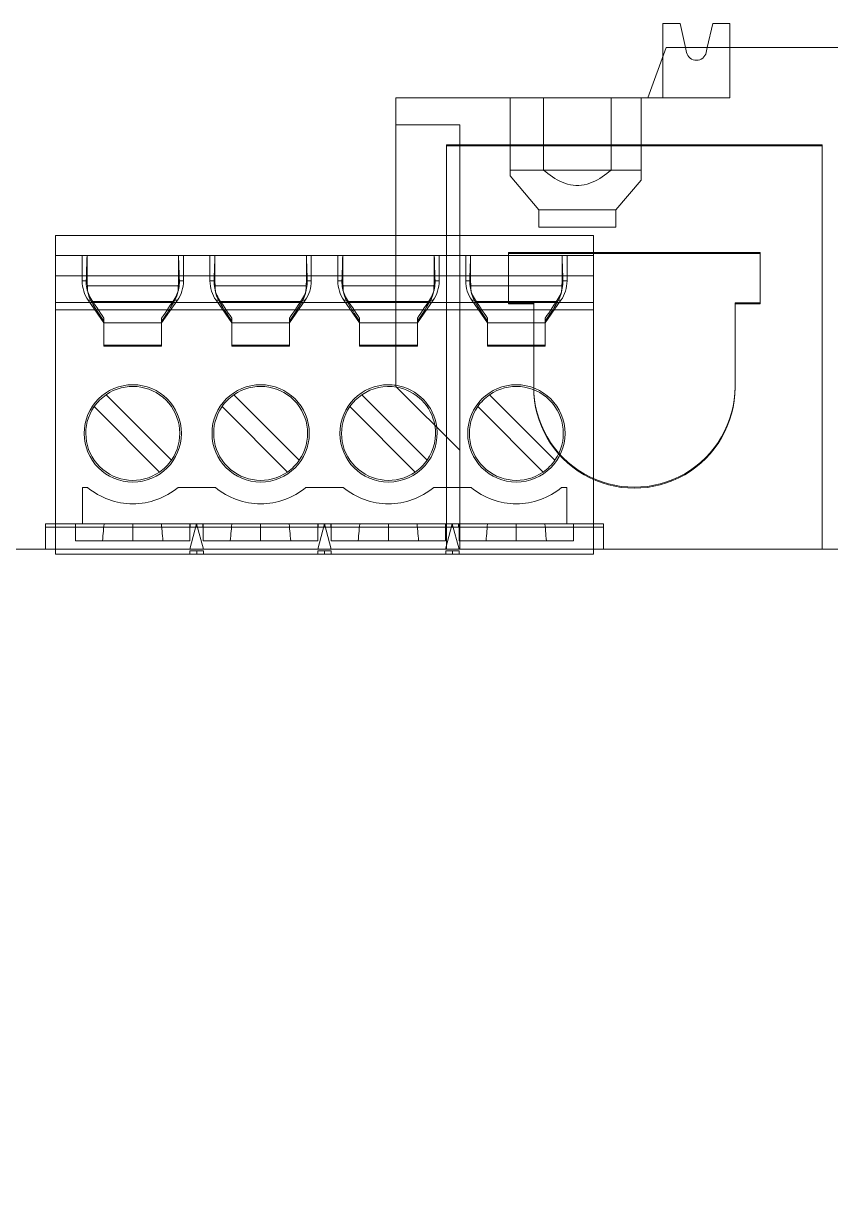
# Model space of a CAD drawing. Header units: millimetres. Extents: x 37984 to 70752, y 14140 to 37584.
# Drawn here: x 39320.56 to 39344.62, y 35735.02 to 35769.87 of the extents above; entities that cross this region are included whole.
import ezdxf

# ---------------------------------------------------------------- set-up
doc = ezdxf.new("R2010")
doc.units = ezdxf.units.MM
doc.set_wipeout_variables(frame=1)
doc.layers.add('000-PI-Oprema', color=30, linetype='Continuous', lineweight=5)

# ---------------------------------------------------------------- blocks, each defined once
blk = doc.blocks.new('P30_provjeriti')
at = {"layer": '000-PI-Oprema'}
for p, q in [((47321.317, 36714.819), (47321.317, 36713.836)), ((47321.317, 36714.819), (47321.833, 36714.819)), ((47321.317, 36714.819), (47321.317, 36714.819)), ((47321.317, 36714.819), (47321.317, 36714.819)), ((47321.833, 36714.819), (47321.992, 36714.099)), ((47321.833, 36714.819), (47321.833, 36714.819)), ((47321.833, 36714.819), (47321.833, 36714.819)), ((47322.642, 36714.099), (47322.802, 36714.819)), ((47322.802, 36714.819), (47322.802, 36714.819)), ((47322.802, 36714.819), (47323.317, 36714.819)), ((47322.802, 36714.819), (47322.802, 36714.819)), ((47323.317, 36714.819), (47323.317, 36714.819)), ((47323.317, 36714.819), (47323.317, 36714.099)), ((47323.317, 36714.819), (47323.317, 36714.819)), ((47321.413, 36714.099), (47320.867, 36712.599)), ((47321.317, 36713.836), (47321.317, 36712.599)), ((47321.413, 36714.099), (47330.071, 36714.099)), ((47321.413, 36714.099), (47321.413, 36714.099)), ((47321.413, 36714.099), (47321.413, 36714.099)), ((47321.413, 36714.099), (47321.413, 36714.099)), ((47321.992, 36714.099), (47322.024, 36713.954)), ((47322.024, 36713.954), (47322.024, 36713.954)), ((47322.024, 36713.954), (47322.024, 36713.954)), ((47322.61, 36713.954), (47322.642, 36714.099)), ((47322.61, 36713.954), (47322.61, 36713.954)), ((47322.61, 36713.954), (47322.61, 36713.954)), ((47323.317, 36714.099), (47323.317, 36714.099)), ((47323.317, 36714.099), (47323.317, 36714.099)), ((47323.317, 36714.099), (47323.317, 36714.099)), ((47323.317, 36714.099), (47323.317, 36714.099)), ((47323.317, 36714.099), (47323.317, 36714.099)), ((47323.317, 36714.099), (47323.317, 36714.099)), ((47323.317, 36712.599), (47323.317, 36714.099)), ((47313.362, 36712.599), (47320.867, 36712.599)), ((47313.362, 36712.599), (47313.362, 36711.799)), ((47313.362, 36712.599), (47313.362, 36712.599)), ((47316.767, 36712.599), (47316.767, 36710.449)), ((47316.767, 36712.599), (47316.767, 36712.599)), ((47316.767, 36712.599), (47316.767, 36712.599)), ((47317.761, 36712.599), (47317.761, 36710.449)), ((47319.774, 36712.599), (47319.774, 36710.449)), ((47320.667, 36712.599), (47320.667, 36710.449)), ((47320.667, 36712.599), (47320.667, 36712.599)), ((47320.667, 36712.599), (47320.667, 36712.599)), ((47320.867, 36712.599), (47320.867, 36712.599)), ((47323.317, 36712.599), (47320.867, 36712.599)), ((47320.867, 36712.599), (47320.867, 36712.599)), ((47320.867, 36712.599), (47320.867, 36712.599)), ((47321.317, 36712.599), (47321.317, 36712.599)), ((47321.317, 36712.599), (47321.317, 36712.599)), ((47323.317, 36712.599), (47323.317, 36712.599)), ((47323.317, 36712.599), (47323.317, 36712.599)), ((47323.317, 36712.599), (47323.317, 36712.599)), ((47323.317, 36712.599), (47323.317, 36712.599)), ((47313.362, 36703.999), (47313.362, 36711.799)), ((47313.362, 36711.799), (47315.262, 36711.799)), ((47315.262, 36711.799), (47313.362, 36711.799)), ((47313.362, 36711.799), (47313.362, 36711.799)), ((47313.362, 36711.799), (47313.362, 36711.799)), ((47313.362, 36711.799), (47313.362, 36711.799)), ((47315.262, 36711.799), (47315.262, 36711.799)), ((47315.262, 36711.799), (47315.262, 36711.799)), ((47315.262, 36711.799), (47315.262, 36711.799)), ((47314.867, 36711.195), (47314.867, 36711.165)), ((47326.067, 36711.195), (47314.867, 36711.195)), ((47326.067, 36711.165), (47314.867, 36711.165)), ((47326.067, 36711.195), (47326.067, 36711.165)), ((47316.767, 36710.449), (47317.761, 36710.449)), ((47316.767, 36710.42), (47316.767, 36710.449)), ((47320.667, 36710.449), (47316.767, 36710.449)), ((47320.667, 36710.449), (47316.767, 36710.449)), ((47320.667, 36710.449), (47316.767, 36710.449)), ((47316.767, 36710.392), (47316.767, 36710.42)), ((47316.767, 36710.365), (47316.767, 36710.392)), ((47316.767, 36710.339), (47316.767, 36710.365)), ((47316.767, 36710.315), (47316.767, 36710.339)), ((47317.761, 36710.449), (47317.825, 36710.396)), ((47317.825, 36710.396), (47317.891, 36710.344)), ((47317.891, 36710.344), (47317.958, 36710.294)), ((47319.577, 36710.294), (47319.644, 36710.344)), ((47319.644, 36710.344), (47319.709, 36710.396)), ((47319.709, 36710.396), (47319.774, 36710.449)), ((47319.774, 36710.449), (47320.667, 36710.449)), ((47320.667, 36710.402), (47320.667, 36710.449)), ((47320.667, 36710.355), (47320.667, 36710.402)), ((47320.667, 36710.311), (47320.667, 36710.355)), ((47316.767, 36710.292), (47316.767, 36710.315)), ((47316.767, 36710.271), (47316.767, 36710.292)), ((47317.617, 36709.258), (47316.767, 36710.271)), ((47316.767, 36710.271), (47316.767, 36710.271)), ((47316.767, 36710.271), (47316.767, 36710.271)), ((47317.958, 36710.294), (47318.027, 36710.246)), ((47318.027, 36710.246), (47318.097, 36710.201)), ((47318.097, 36710.201), (47318.17, 36710.159)), ((47318.17, 36710.159), (47318.244, 36710.121)), ((47318.244, 36710.121), (47318.32, 36710.086)), ((47318.32, 36710.086), (47318.398, 36710.056)), ((47318.398, 36710.056), (47318.478, 36710.031)), ((47318.478, 36710.031), (47318.56, 36710.012)), ((47318.56, 36710.012), (47318.642, 36709.998)), ((47318.642, 36709.998), (47318.726, 36709.992)), ((47318.726, 36709.992), (47318.809, 36709.992)), ((47318.809, 36709.992), (47318.893, 36709.998)), ((47318.893, 36709.998), (47318.975, 36710.012)), ((47318.975, 36710.012), (47319.057, 36710.031)), ((47319.057, 36710.031), (47319.136, 36710.056)), ((47319.136, 36710.056), (47319.214, 36710.086)), ((47319.214, 36710.086), (47319.291, 36710.121)), ((47319.291, 36710.121), (47319.365, 36710.159)), ((47319.365, 36710.159), (47319.437, 36710.201)), ((47319.437, 36710.201), (47319.508, 36710.246)), ((47319.508, 36710.246), (47319.577, 36710.294)), ((47320.667, 36710.151), (47319.917, 36709.258)), ((47320.667, 36710.268), (47320.667, 36710.311)), ((47320.667, 36710.227), (47320.667, 36710.268)), ((47320.667, 36710.188), (47320.667, 36710.227)), ((47320.667, 36710.151), (47320.667, 36710.188)), ((47320.667, 36710.151), (47320.667, 36710.151)), ((47320.667, 36710.151), (47320.667, 36710.151)), ((47317.617, 36709.258), (47319.917, 36709.258)), ((47317.617, 36709.258), (47317.617, 36708.749)), ((47317.617, 36709.258), (47317.617, 36709.258)), ((47319.917, 36709.258), (47317.617, 36709.258)), ((47317.617, 36709.258), (47319.917, 36709.258)), ((47317.617, 36709.258), (47317.617, 36709.258)), ((47319.917, 36709.258), (47317.617, 36709.258)), ((47319.917, 36709.258), (47319.917, 36708.749)), ((47319.917, 36709.258), (47319.917, 36709.258)), ((47319.917, 36709.258), (47319.917, 36709.258)), ((47317.617, 36708.749), (47319.917, 36708.749)), ((47317.617, 36708.749), (47317.617, 36708.749)), ((47317.617, 36708.749), (47317.617, 36708.749)), ((47319.917, 36708.749), (47319.917, 36708.749)), ((47319.917, 36708.749), (47319.917, 36708.749)), ((47303.221, 36708.499), (47303.221, 36707.299)), ((47303.221, 36708.499), (47303.221, 36708.499)), ((47303.221, 36708.499), (47313.362, 36708.499)), ((47313.362, 36708.499), (47319.251, 36708.499)), ((47319.251, 36708.499), (47319.251, 36708.499)), ((47319.251, 36708.499), (47319.251, 36707.299)), ((47303.221, 36707.899), (47303.221, 36707.899)), ((47304.158, 36707.899), (47303.221, 36707.899)), ((47304.011, 36707.143), (47304.011, 36707.899)), ((47304.157, 36707.899), (47306.884, 36707.899)), ((47304.158, 36707.143), (47304.158, 36707.899)), ((47307.968, 36707.899), (47306.884, 36707.899)), ((47306.884, 36707.143), (47306.884, 36707.899)), ((47307.031, 36707.143), (47307.031, 36707.899)), ((47307.821, 36707.143), (47307.821, 36707.899)), ((47307.967, 36707.899), (47310.694, 36707.899)), ((47307.968, 36707.143), (47307.968, 36707.899)), ((47311.778, 36707.899), (47310.694, 36707.899)), ((47310.694, 36707.143), (47310.694, 36707.899)), ((47310.841, 36707.143), (47310.841, 36707.899)), ((47311.631, 36707.143), (47311.631, 36707.899)), ((47311.777, 36707.899), (47314.504, 36707.899)), ((47311.778, 36707.143), (47311.778, 36707.899)), ((47315.588, 36707.899), (47314.504, 36707.899)), ((47314.504, 36707.143), (47314.504, 36707.899)), ((47314.651, 36707.143), (47314.651, 36707.899)), ((47315.441, 36707.143), (47315.441, 36707.899)), ((47315.587, 36707.899), (47318.314, 36707.899)), ((47315.588, 36707.143), (47315.588, 36707.899)), ((47324.217, 36707.995), (47316.717, 36707.995)), ((47316.717, 36707.965), (47316.717, 36707.995)), ((47324.217, 36707.965), (47316.717, 36707.965)), ((47316.717, 36707.965), (47316.717, 36706.465)), ((47318.314, 36707.899), (47319.251, 36707.899)), ((47318.314, 36707.143), (47318.314, 36707.899)), ((47318.461, 36707.143), (47318.461, 36707.899)), ((47319.251, 36707.899), (47319.251, 36707.899)), ((47324.217, 36707.965), (47324.217, 36707.995)), ((47324.217, 36706.465), (47324.217, 36707.965)), ((47303.221, 36706.499), (47303.221, 36707.299)), ((47303.221, 36707.299), (47313.362, 36707.299)), ((47313.362, 36707.299), (47319.251, 36707.299)), ((47319.251, 36707.299), (47319.251, 36706.499)), ((47304.133, 36707.143), (47304.011, 36707.143)), ((47304.158, 36707.143), (47304.011, 36707.143)), ((47304.133, 36707.143), (47304.133, 36707.088)), ((47304.133, 36707.088), (47304.136, 36707.033)), ((47304.136, 36707.033), (47304.142, 36706.978)), ((47304.142, 36706.978), (47304.151, 36706.924)), ((47304.151, 36706.924), (47304.164, 36706.87)), ((47304.158, 36707.122), (47304.158, 36707.143)), ((47304.158, 36707.1), (47304.158, 36707.122)), ((47304.16, 36707.079), (47304.158, 36707.1)), ((47304.161, 36707.058), (47304.16, 36707.079)), ((47304.163, 36707.036), (47304.161, 36707.058)), ((47304.166, 36707.015), (47304.163, 36707.036)), ((47304.164, 36706.87), (47304.179, 36706.818)), ((47304.169, 36706.994), (47304.166, 36707.015)), ((47304.167, 36706.953), (47304.168, 36706.974)), ((47304.167, 36706.932), (47304.167, 36706.953)), ((47304.168, 36706.912), (47304.167, 36706.932)), ((47304.168, 36706.974), (47304.169, 36706.994)), ((47304.169, 36706.891), (47304.168, 36706.912)), ((47306.872, 36706.994), (47304.169, 36706.994)), ((47304.171, 36706.87), (47304.169, 36706.891)), ((47304.173, 36706.85), (47304.171, 36706.87)), ((47304.179, 36706.809), (47304.173, 36706.85)), ((47306.868, 36706.85), (47306.862, 36706.809)), ((47306.878, 36706.87), (47306.863, 36706.818)), ((47306.871, 36706.87), (47306.868, 36706.85)), ((47306.872, 36706.891), (47306.871, 36706.87)), ((47306.875, 36707.015), (47306.872, 36706.994)), ((47306.872, 36706.994), (47306.873, 36706.974)), ((47306.873, 36706.912), (47306.872, 36706.891)), ((47306.873, 36706.974), (47306.874, 36706.953)), ((47306.874, 36706.932), (47306.873, 36706.912)), ((47306.874, 36706.953), (47306.874, 36706.932)), ((47306.878, 36707.036), (47306.875, 36707.015)), ((47306.88, 36707.058), (47306.878, 36707.036)), ((47306.89, 36706.924), (47306.878, 36706.87)), ((47306.882, 36707.079), (47306.88, 36707.058)), ((47306.883, 36707.1), (47306.882, 36707.079)), ((47306.884, 36707.143), (47306.883, 36707.122)), ((47306.883, 36707.122), (47306.883, 36707.1)), ((47306.884, 36707.143), (47307.031, 36707.143)), ((47306.899, 36706.978), (47306.89, 36706.924)), ((47306.905, 36707.033), (47306.899, 36706.978)), ((47306.908, 36707.088), (47306.905, 36707.033)), ((47307.031, 36707.143), (47306.908, 36707.143)), ((47306.908, 36707.143), (47306.908, 36707.088)), ((47307.943, 36707.143), (47307.821, 36707.143)), ((47307.968, 36707.143), (47307.821, 36707.143)), ((47307.943, 36707.143), (47307.943, 36707.088)), ((47307.943, 36707.088), (47307.946, 36707.033)), ((47307.946, 36707.033), (47307.952, 36706.978)), ((47307.952, 36706.978), (47307.961, 36706.924)), ((47307.961, 36706.924), (47307.974, 36706.87)), ((47307.968, 36707.122), (47307.968, 36707.143)), ((47307.968, 36707.1), (47307.968, 36707.122)), ((47307.97, 36707.079), (47307.968, 36707.1)), ((47307.971, 36707.058), (47307.97, 36707.079)), ((47307.973, 36707.036), (47307.971, 36707.058)), ((47307.976, 36707.015), (47307.973, 36707.036)), ((47307.974, 36706.87), (47307.989, 36706.818)), ((47307.979, 36706.994), (47307.976, 36707.015)), ((47307.977, 36706.953), (47307.978, 36706.974)), ((47307.977, 36706.932), (47307.977, 36706.953)), ((47307.978, 36706.912), (47307.977, 36706.932)), ((47307.978, 36706.974), (47307.979, 36706.994)), ((47307.979, 36706.891), (47307.978, 36706.912)), ((47310.682, 36706.994), (47307.979, 36706.994)), ((47307.981, 36706.87), (47307.979, 36706.891)), ((47307.983, 36706.85), (47307.981, 36706.87)), ((47307.989, 36706.809), (47307.983, 36706.85)), ((47310.678, 36706.85), (47310.672, 36706.809)), ((47310.688, 36706.87), (47310.673, 36706.818)), ((47310.681, 36706.87), (47310.678, 36706.85)), ((47310.682, 36706.891), (47310.681, 36706.87)), ((47310.685, 36707.015), (47310.682, 36706.994)), ((47310.682, 36706.994), (47310.683, 36706.974)), ((47310.683, 36706.912), (47310.682, 36706.891)), ((47310.683, 36706.974), (47310.684, 36706.953)), ((47310.684, 36706.932), (47310.683, 36706.912)), ((47310.684, 36706.953), (47310.684, 36706.932)), ((47310.688, 36707.036), (47310.685, 36707.015)), ((47310.69, 36707.058), (47310.688, 36707.036)), ((47310.7, 36706.924), (47310.688, 36706.87)), ((47310.692, 36707.079), (47310.69, 36707.058)), ((47310.693, 36707.1), (47310.692, 36707.079)), ((47310.694, 36707.143), (47310.693, 36707.122)), ((47310.693, 36707.122), (47310.693, 36707.1)), ((47310.694, 36707.143), (47310.841, 36707.143)), ((47310.709, 36706.978), (47310.7, 36706.924)), ((47310.715, 36707.033), (47310.709, 36706.978)), ((47310.718, 36707.088), (47310.715, 36707.033)), ((47310.841, 36707.143), (47310.718, 36707.143)), ((47310.718, 36707.143), (47310.718, 36707.088)), ((47311.753, 36707.143), (47311.631, 36707.143)), ((47311.778, 36707.143), (47311.631, 36707.143)), ((47311.753, 36707.143), (47311.753, 36707.088)), ((47311.753, 36707.088), (47311.756, 36707.033)), ((47311.756, 36707.033), (47311.762, 36706.978)), ((47311.762, 36706.978), (47311.771, 36706.924)), ((47311.771, 36706.924), (47311.784, 36706.87)), ((47311.778, 36707.122), (47311.778, 36707.143)), ((47311.778, 36707.1), (47311.778, 36707.122)), ((47311.78, 36707.079), (47311.778, 36707.1)), ((47311.781, 36707.058), (47311.78, 36707.079)), ((47311.783, 36707.036), (47311.781, 36707.058)), ((47311.786, 36707.015), (47311.783, 36707.036)), ((47311.784, 36706.87), (47311.799, 36706.818)), ((47311.789, 36706.994), (47311.786, 36707.015)), ((47311.787, 36706.953), (47311.788, 36706.974)), ((47311.787, 36706.932), (47311.787, 36706.953)), ((47311.788, 36706.912), (47311.787, 36706.932)), ((47311.788, 36706.974), (47311.789, 36706.994)), ((47311.789, 36706.891), (47311.788, 36706.912)), ((47314.492, 36706.994), (47311.789, 36706.994)), ((47311.791, 36706.87), (47311.789, 36706.891)), ((47311.793, 36706.85), (47311.791, 36706.87)), ((47311.799, 36706.809), (47311.793, 36706.85)), ((47314.488, 36706.85), (47314.482, 36706.809)), ((47314.498, 36706.87), (47314.483, 36706.818)), ((47314.491, 36706.87), (47314.488, 36706.85)), ((47314.492, 36706.891), (47314.491, 36706.87)), ((47314.495, 36707.015), (47314.492, 36706.994)), ((47314.492, 36706.994), (47314.493, 36706.974)), ((47314.493, 36706.912), (47314.492, 36706.891)), ((47314.493, 36706.974), (47314.494, 36706.953)), ((47314.494, 36706.932), (47314.493, 36706.912)), ((47314.494, 36706.953), (47314.494, 36706.932)), ((47314.498, 36707.036), (47314.495, 36707.015)), ((47314.5, 36707.058), (47314.498, 36707.036)), ((47314.51, 36706.924), (47314.498, 36706.87)), ((47314.502, 36707.079), (47314.5, 36707.058)), ((47314.503, 36707.1), (47314.502, 36707.079)), ((47314.504, 36707.143), (47314.503, 36707.122)), ((47314.503, 36707.122), (47314.503, 36707.1)), ((47314.504, 36707.143), (47314.651, 36707.143)), ((47314.519, 36706.978), (47314.51, 36706.924)), ((47314.525, 36707.033), (47314.519, 36706.978)), ((47314.528, 36707.088), (47314.525, 36707.033)), ((47314.651, 36707.143), (47314.528, 36707.143)), ((47314.528, 36707.143), (47314.528, 36707.088)), ((47315.563, 36707.143), (47315.441, 36707.143)), ((47315.588, 36707.143), (47315.441, 36707.143)), ((47315.563, 36707.143), (47315.563, 36707.088)), ((47315.563, 36707.088), (47315.566, 36707.033)), ((47315.566, 36707.033), (47315.572, 36706.978)), ((47315.572, 36706.978), (47315.581, 36706.924)), ((47315.581, 36706.924), (47315.594, 36706.87)), ((47315.588, 36707.122), (47315.588, 36707.143)), ((47315.588, 36707.1), (47315.588, 36707.122)), ((47315.59, 36707.079), (47315.588, 36707.1)), ((47315.591, 36707.058), (47315.59, 36707.079)), ((47315.593, 36707.036), (47315.591, 36707.058)), ((47315.596, 36707.015), (47315.593, 36707.036)), ((47315.594, 36706.87), (47315.609, 36706.818)), ((47315.599, 36706.994), (47315.596, 36707.015)), ((47315.597, 36706.953), (47315.598, 36706.974)), ((47315.597, 36706.932), (47315.597, 36706.953)), ((47315.598, 36706.912), (47315.597, 36706.932)), ((47315.598, 36706.974), (47315.599, 36706.994)), ((47315.599, 36706.891), (47315.598, 36706.912)), ((47318.302, 36706.994), (47315.599, 36706.994)), ((47315.601, 36706.87), (47315.599, 36706.891)), ((47315.603, 36706.85), (47315.601, 36706.87)), ((47315.609, 36706.809), (47315.603, 36706.85)), ((47318.298, 36706.85), (47318.292, 36706.809)), ((47318.308, 36706.87), (47318.293, 36706.818)), ((47318.301, 36706.87), (47318.298, 36706.85)), ((47318.302, 36706.891), (47318.301, 36706.87)), ((47318.305, 36707.015), (47318.302, 36706.994)), ((47318.302, 36706.994), (47318.303, 36706.974)), ((47318.303, 36706.912), (47318.302, 36706.891)), ((47318.303, 36706.974), (47318.304, 36706.953)), ((47318.304, 36706.932), (47318.303, 36706.912)), ((47318.304, 36706.953), (47318.304, 36706.932)), ((47318.308, 36707.036), (47318.305, 36707.015)), ((47318.31, 36707.058), (47318.308, 36707.036)), ((47318.32, 36706.924), (47318.308, 36706.87)), ((47318.312, 36707.079), (47318.31, 36707.058)), ((47318.313, 36707.1), (47318.312, 36707.079)), ((47318.314, 36707.143), (47318.313, 36707.122)), ((47318.313, 36707.122), (47318.313, 36707.1)), ((47318.314, 36707.143), (47318.461, 36707.143)), ((47318.329, 36706.978), (47318.32, 36706.924)), ((47318.335, 36707.033), (47318.329, 36706.978)), ((47318.338, 36707.088), (47318.335, 36707.033)), ((47318.461, 36707.143), (47318.338, 36707.143)), ((47318.338, 36707.143), (47318.338, 36707.088)), ((47303.221, 36706.499), (47303.221, 36706.499)), ((47313.362, 36706.499), (47303.221, 36706.499)), ((47303.221, 36706.499), (47303.221, 36699.899)), ((47304.179, 36706.818), (47304.197, 36706.765)), ((47304.187, 36706.769), (47304.179, 36706.809)), ((47304.197, 36706.728), (47304.187, 36706.769)), ((47304.299, 36706.569), (47304.191, 36706.569)), ((47304.263, 36706.569), (47304.191, 36706.569)), ((47304.191, 36706.569), (47304.661, 36705.899)), ((47304.197, 36706.765), (47304.218, 36706.714)), ((47304.21, 36706.688), (47304.197, 36706.728)), ((47304.225, 36706.648), (47304.21, 36706.688)), ((47304.218, 36706.714), (47304.242, 36706.665)), ((47304.243, 36706.609), (47304.225, 36706.648)), ((47304.242, 36706.665), (47304.269, 36706.616)), ((47304.263, 36706.569), (47304.243, 36706.609)), ((47304.269, 36706.616), (47304.299, 36706.569)), ((47306.757, 36706.532), (47304.284, 36706.532)), ((47304.284, 36706.532), (47304.308, 36706.49)), ((47304.299, 36706.569), (47304.35, 36706.493)), ((47304.308, 36706.49), (47304.334, 36706.446)), ((47304.35, 36706.493), (47304.402, 36706.416)), ((47306.85, 36706.569), (47306.381, 36705.899)), ((47306.639, 36706.416), (47306.691, 36706.493)), ((47306.691, 36706.493), (47306.742, 36706.569)), ((47306.707, 36706.446), (47306.734, 36706.49)), ((47306.734, 36706.49), (47306.757, 36706.532)), ((47306.772, 36706.616), (47306.742, 36706.569)), ((47306.85, 36706.569), (47306.742, 36706.569)), ((47306.799, 36706.665), (47306.772, 36706.616)), ((47306.798, 36706.609), (47306.778, 36706.569)), ((47306.85, 36706.569), (47306.778, 36706.569)), ((47306.816, 36706.648), (47306.798, 36706.609)), ((47306.823, 36706.714), (47306.799, 36706.665)), ((47306.831, 36706.688), (47306.816, 36706.648)), ((47306.844, 36706.765), (47306.823, 36706.714)), ((47306.844, 36706.728), (47306.831, 36706.688)), ((47306.863, 36706.818), (47306.844, 36706.765)), ((47306.854, 36706.769), (47306.844, 36706.728)), ((47306.862, 36706.809), (47306.854, 36706.769)), ((47307.989, 36706.818), (47308.007, 36706.765)), ((47307.997, 36706.769), (47307.989, 36706.809)), ((47308.007, 36706.728), (47307.997, 36706.769)), ((47308.109, 36706.569), (47308.001, 36706.569)), ((47308.073, 36706.569), (47308.001, 36706.569)), ((47308.001, 36706.569), (47308.471, 36705.899)), ((47308.007, 36706.765), (47308.028, 36706.714)), ((47308.02, 36706.688), (47308.007, 36706.728)), ((47308.035, 36706.648), (47308.02, 36706.688)), ((47308.028, 36706.714), (47308.052, 36706.665)), ((47308.053, 36706.609), (47308.035, 36706.648)), ((47308.052, 36706.665), (47308.079, 36706.616)), ((47308.073, 36706.569), (47308.053, 36706.609)), ((47308.079, 36706.616), (47308.109, 36706.569)), ((47310.567, 36706.532), (47308.094, 36706.532)), ((47308.094, 36706.532), (47308.118, 36706.49)), ((47308.109, 36706.569), (47308.16, 36706.493)), ((47308.118, 36706.49), (47308.144, 36706.446)), ((47308.16, 36706.493), (47308.212, 36706.416)), ((47310.66, 36706.569), (47310.191, 36705.899)), ((47310.449, 36706.416), (47310.501, 36706.493)), ((47310.501, 36706.493), (47310.552, 36706.569)), ((47310.517, 36706.446), (47310.544, 36706.49)), ((47310.544, 36706.49), (47310.567, 36706.532)), ((47310.582, 36706.616), (47310.552, 36706.569)), ((47310.66, 36706.569), (47310.552, 36706.569)), ((47310.609, 36706.665), (47310.582, 36706.616)), ((47310.608, 36706.609), (47310.588, 36706.569)), ((47310.66, 36706.569), (47310.588, 36706.569)), ((47310.626, 36706.648), (47310.608, 36706.609)), ((47310.633, 36706.714), (47310.609, 36706.665)), ((47310.641, 36706.688), (47310.626, 36706.648)), ((47310.654, 36706.765), (47310.633, 36706.714)), ((47310.654, 36706.728), (47310.641, 36706.688)), ((47310.673, 36706.818), (47310.654, 36706.765)), ((47310.664, 36706.769), (47310.654, 36706.728)), ((47310.672, 36706.809), (47310.664, 36706.769)), ((47311.799, 36706.818), (47311.817, 36706.765)), ((47311.807, 36706.769), (47311.799, 36706.809)), ((47311.817, 36706.728), (47311.807, 36706.769)), ((47311.919, 36706.569), (47311.811, 36706.569)), ((47311.883, 36706.569), (47311.811, 36706.569)), ((47311.811, 36706.569), (47312.281, 36705.899)), ((47311.817, 36706.765), (47311.838, 36706.714)), ((47311.83, 36706.688), (47311.817, 36706.728)), ((47311.845, 36706.648), (47311.83, 36706.688)), ((47311.838, 36706.714), (47311.862, 36706.665)), ((47311.863, 36706.609), (47311.845, 36706.648)), ((47311.862, 36706.665), (47311.889, 36706.616)), ((47311.883, 36706.569), (47311.863, 36706.609)), ((47311.889, 36706.616), (47311.919, 36706.569)), ((47314.377, 36706.532), (47311.904, 36706.532)), ((47311.904, 36706.532), (47311.928, 36706.49)), ((47311.919, 36706.569), (47311.97, 36706.493)), ((47311.928, 36706.49), (47311.954, 36706.446)), ((47311.97, 36706.493), (47312.022, 36706.416)), ((47319.251, 36706.499), (47313.362, 36706.499)), ((47314.47, 36706.569), (47314.001, 36705.899)), ((47314.259, 36706.416), (47314.311, 36706.493)), ((47314.311, 36706.493), (47314.362, 36706.569)), ((47314.327, 36706.446), (47314.354, 36706.49)), ((47314.354, 36706.49), (47314.377, 36706.532)), ((47314.392, 36706.616), (47314.362, 36706.569)), ((47314.47, 36706.569), (47314.362, 36706.569)), ((47314.419, 36706.665), (47314.392, 36706.616)), ((47314.418, 36706.609), (47314.398, 36706.569)), ((47314.47, 36706.569), (47314.398, 36706.569)), ((47314.436, 36706.648), (47314.418, 36706.609)), ((47314.443, 36706.714), (47314.419, 36706.665)), ((47314.451, 36706.688), (47314.436, 36706.648)), ((47314.464, 36706.765), (47314.443, 36706.714)), ((47314.464, 36706.728), (47314.451, 36706.688)), ((47314.483, 36706.818), (47314.464, 36706.765)), ((47314.474, 36706.769), (47314.464, 36706.728)), ((47314.482, 36706.809), (47314.474, 36706.769)), ((47315.609, 36706.818), (47315.627, 36706.765)), ((47315.617, 36706.769), (47315.609, 36706.809)), ((47315.627, 36706.728), (47315.617, 36706.769)), ((47315.729, 36706.569), (47315.621, 36706.569)), ((47315.693, 36706.569), (47315.621, 36706.569)), ((47315.621, 36706.569), (47316.091, 36705.899)), ((47315.627, 36706.765), (47315.648, 36706.714)), ((47315.64, 36706.688), (47315.627, 36706.728)), ((47315.655, 36706.648), (47315.64, 36706.688)), ((47315.648, 36706.714), (47315.672, 36706.665)), ((47315.673, 36706.609), (47315.655, 36706.648)), ((47315.672, 36706.665), (47315.699, 36706.616)), ((47315.693, 36706.569), (47315.673, 36706.609)), ((47315.699, 36706.616), (47315.729, 36706.569)), ((47318.187, 36706.532), (47315.714, 36706.532)), ((47315.714, 36706.532), (47315.738, 36706.49)), ((47315.729, 36706.569), (47315.78, 36706.493)), ((47315.738, 36706.49), (47315.764, 36706.446)), ((47315.78, 36706.493), (47315.832, 36706.416)), ((47316.717, 36706.495), (47317.467, 36706.495)), ((47317.467, 36706.465), (47317.467, 36706.495)), ((47318.28, 36706.569), (47317.811, 36705.899)), ((47318.069, 36706.416), (47318.121, 36706.493)), ((47318.121, 36706.493), (47318.172, 36706.569)), ((47318.137, 36706.446), (47318.164, 36706.49)), ((47318.164, 36706.49), (47318.187, 36706.532)), ((47318.202, 36706.616), (47318.172, 36706.569)), ((47318.28, 36706.569), (47318.172, 36706.569)), ((47318.229, 36706.665), (47318.202, 36706.616)), ((47318.228, 36706.609), (47318.208, 36706.569)), ((47318.28, 36706.569), (47318.208, 36706.569)), ((47318.246, 36706.648), (47318.228, 36706.609)), ((47318.253, 36706.714), (47318.229, 36706.665)), ((47318.261, 36706.688), (47318.246, 36706.648)), ((47318.274, 36706.765), (47318.253, 36706.714)), ((47318.274, 36706.728), (47318.261, 36706.688)), ((47318.293, 36706.818), (47318.274, 36706.765)), ((47318.284, 36706.769), (47318.274, 36706.728)), ((47318.292, 36706.809), (47318.284, 36706.769)), ((47319.251, 36706.499), (47319.251, 36706.499)), ((47319.251, 36706.499), (47319.251, 36699.899)), ((47323.467, 36706.465), (47323.467, 36706.495)), ((47323.467, 36706.495), (47324.217, 36706.495)), ((47303.221, 36706.281), (47319.251, 36706.281)), ((47304.334, 36706.446), (47304.363, 36706.398)), ((47304.363, 36706.398), (47304.394, 36706.347)), ((47304.394, 36706.347), (47304.428, 36706.295)), ((47304.402, 36706.416), (47304.454, 36706.34)), ((47304.428, 36706.295), (47304.463, 36706.24)), ((47304.454, 36706.34), (47304.505, 36706.264)), ((47304.463, 36706.24), (47304.499, 36706.183)), ((47304.499, 36706.183), (47304.538, 36706.124)), ((47304.505, 36706.264), (47304.557, 36706.187)), ((47304.557, 36706.187), (47304.609, 36706.111)), ((47306.432, 36706.111), (47306.484, 36706.187)), ((47306.484, 36706.187), (47306.536, 36706.264)), ((47306.503, 36706.124), (47306.542, 36706.183)), ((47306.536, 36706.264), (47306.587, 36706.34)), ((47306.542, 36706.183), (47306.579, 36706.24)), ((47306.579, 36706.24), (47306.614, 36706.295)), ((47306.587, 36706.34), (47306.639, 36706.416)), ((47306.614, 36706.295), (47306.647, 36706.347)), ((47306.647, 36706.347), (47306.678, 36706.398)), ((47306.678, 36706.398), (47306.707, 36706.446)), ((47308.144, 36706.446), (47308.173, 36706.398)), ((47308.173, 36706.398), (47308.204, 36706.347)), ((47308.204, 36706.347), (47308.238, 36706.295)), ((47308.212, 36706.416), (47308.264, 36706.34)), ((47308.238, 36706.295), (47308.273, 36706.24)), ((47308.264, 36706.34), (47308.315, 36706.264)), ((47308.273, 36706.24), (47308.309, 36706.183)), ((47308.309, 36706.183), (47308.348, 36706.124)), ((47308.315, 36706.264), (47308.367, 36706.187)), ((47308.367, 36706.187), (47308.419, 36706.111)), ((47310.242, 36706.111), (47310.294, 36706.187)), ((47310.294, 36706.187), (47310.346, 36706.264)), ((47310.313, 36706.124), (47310.352, 36706.183)), ((47310.346, 36706.264), (47310.397, 36706.34)), ((47310.352, 36706.183), (47310.389, 36706.24)), ((47310.389, 36706.24), (47310.424, 36706.295)), ((47310.397, 36706.34), (47310.449, 36706.416)), ((47310.424, 36706.295), (47310.457, 36706.347)), ((47310.457, 36706.347), (47310.488, 36706.398)), ((47310.488, 36706.398), (47310.517, 36706.446)), ((47311.954, 36706.446), (47311.983, 36706.398)), ((47311.983, 36706.398), (47312.014, 36706.347)), ((47312.014, 36706.347), (47312.048, 36706.295)), ((47312.022, 36706.416), (47312.074, 36706.34)), ((47312.048, 36706.295), (47312.083, 36706.24)), ((47312.074, 36706.34), (47312.125, 36706.264)), ((47312.083, 36706.24), (47312.119, 36706.183)), ((47312.119, 36706.183), (47312.158, 36706.124)), ((47312.125, 36706.264), (47312.177, 36706.187)), ((47312.177, 36706.187), (47312.229, 36706.111)), ((47314.052, 36706.111), (47314.104, 36706.187)), ((47314.104, 36706.187), (47314.156, 36706.264)), ((47314.123, 36706.124), (47314.162, 36706.183)), ((47314.156, 36706.264), (47314.207, 36706.34)), ((47314.162, 36706.183), (47314.199, 36706.24)), ((47314.199, 36706.24), (47314.234, 36706.295)), ((47314.207, 36706.34), (47314.259, 36706.416)), ((47314.234, 36706.295), (47314.267, 36706.347)), ((47314.267, 36706.347), (47314.298, 36706.398)), ((47314.298, 36706.398), (47314.327, 36706.446)), ((47315.764, 36706.446), (47315.793, 36706.398)), ((47315.793, 36706.398), (47315.824, 36706.347)), ((47315.824, 36706.347), (47315.858, 36706.295)), ((47315.832, 36706.416), (47315.884, 36706.34)), ((47315.858, 36706.295), (47315.893, 36706.24)), ((47315.884, 36706.34), (47315.935, 36706.264)), ((47315.893, 36706.24), (47315.929, 36706.183)), ((47315.929, 36706.183), (47315.968, 36706.124)), ((47315.935, 36706.264), (47315.987, 36706.187)), ((47315.987, 36706.187), (47316.039, 36706.111)), ((47316.717, 36706.465), (47317.467, 36706.465)), ((47317.467, 36706.465), (47317.467, 36703.965)), ((47317.862, 36706.111), (47317.914, 36706.187)), ((47317.914, 36706.187), (47317.966, 36706.264)), ((47317.933, 36706.124), (47317.972, 36706.183)), ((47317.966, 36706.264), (47318.017, 36706.34)), ((47317.972, 36706.183), (47318.009, 36706.24)), ((47318.009, 36706.24), (47318.044, 36706.295)), ((47318.017, 36706.34), (47318.069, 36706.416)), ((47318.044, 36706.295), (47318.077, 36706.347)), ((47318.077, 36706.347), (47318.108, 36706.398)), ((47318.108, 36706.398), (47318.137, 36706.446)), ((47323.467, 36703.965), (47323.467, 36706.465)), ((47323.467, 36706.465), (47324.217, 36706.465)), ((47304.538, 36706.124), (47304.578, 36706.064)), ((47304.578, 36706.064), (47304.619, 36706.002)), ((47304.609, 36706.111), (47304.661, 36706.034)), ((47304.619, 36706.002), (47304.661, 36705.94)), ((47304.661, 36706.015), (47304.661, 36706.034)), ((47304.661, 36705.997), (47304.661, 36706.015)), ((47304.661, 36705.98), (47304.661, 36705.997)), ((47304.661, 36705.965), (47304.661, 36705.98)), ((47304.661, 36705.952), (47304.661, 36705.965)), ((47304.661, 36705.94), (47304.661, 36705.952)), ((47304.661, 36705.94), (47304.661, 36705.233)), ((47306.381, 36705.899), (47304.661, 36705.899)), ((47306.381, 36706.034), (47306.432, 36706.111)), ((47306.381, 36706.015), (47306.381, 36706.034)), ((47306.381, 36705.997), (47306.381, 36706.015)), ((47306.381, 36705.94), (47306.423, 36706.002)), ((47306.381, 36705.98), (47306.381, 36705.997)), ((47306.381, 36705.965), (47306.381, 36705.98)), ((47306.381, 36705.952), (47306.381, 36705.965)), ((47306.381, 36705.94), (47306.381, 36705.952)), ((47306.381, 36705.94), (47306.381, 36705.233)), ((47306.423, 36706.002), (47306.464, 36706.064)), ((47306.464, 36706.064), (47306.503, 36706.124)), ((47308.348, 36706.124), (47308.388, 36706.064)), ((47308.388, 36706.064), (47308.429, 36706.002)), ((47308.419, 36706.111), (47308.471, 36706.034)), ((47308.429, 36706.002), (47308.471, 36705.94)), ((47308.471, 36706.015), (47308.471, 36706.034)), ((47308.471, 36705.997), (47308.471, 36706.015)), ((47308.471, 36705.98), (47308.471, 36705.997)), ((47308.471, 36705.965), (47308.471, 36705.98)), ((47308.471, 36705.952), (47308.471, 36705.965)), ((47308.471, 36705.94), (47308.471, 36705.952)), ((47308.471, 36705.94), (47308.471, 36705.233)), ((47310.191, 36705.899), (47308.471, 36705.899)), ((47310.191, 36706.034), (47310.242, 36706.111)), ((47310.191, 36706.015), (47310.191, 36706.034)), ((47310.191, 36705.997), (47310.191, 36706.015)), ((47310.191, 36705.94), (47310.233, 36706.002)), ((47310.191, 36705.98), (47310.191, 36705.997)), ((47310.191, 36705.965), (47310.191, 36705.98)), ((47310.191, 36705.952), (47310.191, 36705.965)), ((47310.191, 36705.94), (47310.191, 36705.952)), ((47310.191, 36705.94), (47310.191, 36705.233)), ((47310.233, 36706.002), (47310.274, 36706.064)), ((47310.274, 36706.064), (47310.313, 36706.124)), ((47312.158, 36706.124), (47312.198, 36706.064)), ((47312.198, 36706.064), (47312.239, 36706.002)), ((47312.229, 36706.111), (47312.281, 36706.034)), ((47312.239, 36706.002), (47312.281, 36705.94)), ((47312.281, 36706.015), (47312.281, 36706.034)), ((47312.281, 36705.997), (47312.281, 36706.015)), ((47312.281, 36705.98), (47312.281, 36705.997)), ((47312.281, 36705.965), (47312.281, 36705.98)), ((47312.281, 36705.952), (47312.281, 36705.965)), ((47312.281, 36705.94), (47312.281, 36705.952)), ((47312.281, 36705.94), (47312.281, 36705.233)), ((47314.001, 36705.899), (47312.281, 36705.899)), ((47314.001, 36706.034), (47314.052, 36706.111)), ((47314.001, 36706.015), (47314.001, 36706.034)), ((47314.001, 36705.997), (47314.001, 36706.015)), ((47314.001, 36705.94), (47314.043, 36706.002)), ((47314.001, 36705.98), (47314.001, 36705.997)), ((47314.001, 36705.965), (47314.001, 36705.98)), ((47314.001, 36705.952), (47314.001, 36705.965)), ((47314.001, 36705.94), (47314.001, 36705.952)), ((47314.001, 36705.94), (47314.001, 36705.233)), ((47314.043, 36706.002), (47314.084, 36706.064)), ((47314.084, 36706.064), (47314.123, 36706.124)), ((47315.968, 36706.124), (47316.008, 36706.064)), ((47316.008, 36706.064), (47316.049, 36706.002)), ((47316.039, 36706.111), (47316.091, 36706.034)), ((47316.049, 36706.002), (47316.091, 36705.94)), ((47316.091, 36706.015), (47316.091, 36706.034)), ((47316.091, 36705.997), (47316.091, 36706.015)), ((47316.091, 36705.98), (47316.091, 36705.997)), ((47316.091, 36705.965), (47316.091, 36705.98)), ((47316.091, 36705.952), (47316.091, 36705.965)), ((47316.091, 36705.94), (47316.091, 36705.952)), ((47316.091, 36705.94), (47316.091, 36705.233)), ((47317.811, 36705.899), (47316.091, 36705.899)), ((47317.811, 36706.034), (47317.862, 36706.111)), ((47317.811, 36706.015), (47317.811, 36706.034)), ((47317.811, 36705.997), (47317.811, 36706.015)), ((47317.811, 36705.94), (47317.853, 36706.002)), ((47317.811, 36705.98), (47317.811, 36705.997)), ((47317.811, 36705.965), (47317.811, 36705.98)), ((47317.811, 36705.952), (47317.811, 36705.965)), ((47317.811, 36705.94), (47317.811, 36705.952)), ((47317.811, 36705.94), (47317.811, 36705.233)), ((47317.853, 36706.002), (47317.894, 36706.064)), ((47317.894, 36706.064), (47317.933, 36706.124)), ((47306.381, 36705.233), (47304.661, 36705.233)), ((47304.661, 36705.199), (47304.661, 36705.233)), ((47304.661, 36705.199), (47304.661, 36705.199)), ((47304.661, 36705.199), (47306.381, 36705.199)), ((47306.381, 36705.199), (47306.381, 36705.233)), ((47306.381, 36705.199), (47306.381, 36705.199)), ((47308.471, 36705.199), (47308.471, 36705.233)), ((47310.191, 36705.233), (47308.471, 36705.233)), ((47308.471, 36705.199), (47310.191, 36705.199)), ((47308.471, 36705.199), (47308.471, 36705.199)), ((47310.191, 36705.199), (47310.191, 36705.233)), ((47310.191, 36705.199), (47310.191, 36705.199)), ((47312.281, 36705.199), (47312.281, 36705.233)), ((47314.001, 36705.233), (47312.281, 36705.233)), ((47312.281, 36705.199), (47312.281, 36705.199)), ((47312.281, 36705.199), (47314.001, 36705.199)), ((47314.001, 36705.199), (47314.001, 36705.233)), ((47314.001, 36705.199), (47314.001, 36705.199)), ((47316.091, 36705.199), (47316.091, 36705.233)), ((47317.811, 36705.233), (47316.091, 36705.233)), ((47316.091, 36705.199), (47316.091, 36705.199)), ((47316.091, 36705.199), (47317.811, 36705.199)), ((47317.811, 36705.199), (47317.811, 36705.233)), ((47317.811, 36705.199), (47317.811, 36705.199)), ((47306.671, 36701.802), (47304.723, 36703.75)), ((47304.723, 36703.75), (47304.723, 36703.75)), ((47310.481, 36701.802), (47308.533, 36703.75)), ((47308.533, 36703.75), (47308.533, 36703.75)), ((47314.291, 36701.802), (47312.343, 36703.75)), ((47312.343, 36703.75), (47312.343, 36703.75)), ((47313.362, 36703.999), (47315.262, 36702.099)), ((47318.101, 36701.802), (47316.153, 36703.75)), ((47316.153, 36703.75), (47316.153, 36703.75)), ((47304.37, 36703.397), (47304.37, 36703.397)), ((47304.37, 36703.397), (47306.318, 36701.448)), ((47306.511, 36703.589), (47306.511, 36703.589)), ((47308.18, 36703.397), (47308.18, 36703.397)), ((47308.18, 36703.397), (47310.128, 36701.448)), ((47310.321, 36703.589), (47310.321, 36703.589)), ((47311.99, 36703.397), (47313.938, 36701.448)), ((47311.99, 36703.397), (47311.99, 36703.397)), ((47314.131, 36703.589), (47314.131, 36703.589)), ((47315.8, 36703.397), (47317.748, 36701.448)), ((47315.8, 36703.397), (47315.8, 36703.397)), ((47317.941, 36703.589), (47317.941, 36703.589)), ((47315.262, 36702.099), (47315.262, 36702.099)), ((47315.262, 36702.099), (47315.262, 36702.099)), ((47304.531, 36701.609), (47304.531, 36701.609)), ((47306.671, 36701.802), (47306.671, 36701.802)), ((47308.341, 36701.609), (47308.341, 36701.609)), ((47310.481, 36701.802), (47310.481, 36701.802)), ((47312.151, 36701.609), (47312.151, 36701.609)), ((47314.291, 36701.802), (47314.291, 36701.802)), ((47315.961, 36701.609), (47315.961, 36701.609)), ((47318.101, 36701.802), (47318.101, 36701.802)), ((47306.318, 36701.448), (47306.318, 36701.448)), ((47310.128, 36701.448), (47310.128, 36701.448)), ((47313.938, 36701.448), (47313.938, 36701.448)), ((47317.748, 36701.448), (47317.748, 36701.448)), ((47304.021, 36700.989), (47304.021, 36699.899)), ((47304.172, 36700.989), (47304.021, 36700.989)), ((47304.021, 36700.989), (47304.021, 36700.989)), ((47304.172, 36700.989), (47304.172, 36700.989)), ((47306.869, 36700.989), (47306.869, 36700.989)), ((47307.982, 36700.989), (47306.869, 36700.989)), ((47307.982, 36700.989), (47307.982, 36700.989)), ((47310.679, 36700.989), (47310.679, 36700.989)), ((47311.792, 36700.989), (47310.679, 36700.989)), ((47311.792, 36700.989), (47311.792, 36700.989)), ((47314.489, 36700.989), (47314.489, 36700.989)), ((47315.262, 36700.989), (47314.489, 36700.989)), ((47315.602, 36700.989), (47315.262, 36700.989)), ((47315.602, 36700.989), (47315.602, 36700.989)), ((47318.299, 36700.989), (47318.299, 36700.989)), ((47318.299, 36700.989), (47318.451, 36700.989)), ((47318.451, 36699.899), (47318.451, 36700.989)), ((47318.451, 36700.989), (47318.451, 36700.989)), ((47302.917, 36699.899), (47302.917, 36699.799)), ((47302.917, 36699.899), (47302.917, 36699.899)), ((47302.917, 36699.899), (47303.221, 36699.899)), ((47304.021, 36699.899), (47303.221, 36699.899)), ((47303.221, 36699.899), (47303.221, 36699.899)), ((47303.221, 36699.899), (47303.221, 36699.899)), ((47303.812, 36699.899), (47303.812, 36699.399)), ((47303.812, 36699.899), (47303.812, 36699.899)), ((47304.021, 36699.899), (47304.021, 36699.899)), ((47304.021, 36699.899), (47307.222, 36699.899)), ((47304.656, 36699.828), (47304.663, 36699.899)), ((47305.117, 36699.899), (47305.117, 36699.899)), ((47305.517, 36699.899), (47305.517, 36699.399)), ((47305.917, 36699.899), (47305.917, 36699.899)), ((47306.372, 36699.899), (47306.378, 36699.828)), ((47307.222, 36699.899), (47307.222, 36699.899)), ((47307.222, 36699.799), (47307.222, 36699.899)), ((47307.222, 36699.899), (47307.222, 36699.899)), ((47307.222, 36699.899), (47307.422, 36699.899)), ((47307.235, 36699.899), (47307.235, 36699.799)), ((47307.422, 36699.899), (47307.422, 36699.799)), ((47307.422, 36699.899), (47307.422, 36699.899)), ((47307.422, 36699.899), (47307.622, 36699.899)), ((47307.61, 36699.899), (47307.61, 36699.799)), ((47307.622, 36699.899), (47307.622, 36699.899)), ((47307.622, 36699.899), (47307.622, 36699.799)), ((47307.622, 36699.899), (47307.622, 36699.899)), ((47307.622, 36699.899), (47311.032, 36699.899)), ((47308.466, 36699.828), (47308.473, 36699.899)), ((47308.927, 36699.899), (47308.927, 36699.899)), ((47309.327, 36699.899), (47309.327, 36699.399)), ((47309.727, 36699.899), (47309.727, 36699.899)), ((47310.182, 36699.899), (47310.188, 36699.828)), ((47311.032, 36699.899), (47311.032, 36699.899)), ((47311.032, 36699.899), (47311.032, 36699.899)), ((47311.032, 36699.899), (47311.232, 36699.899)), ((47311.032, 36699.799), (47311.032, 36699.899)), ((47311.045, 36699.899), (47311.045, 36699.799)), ((47311.232, 36699.899), (47311.232, 36699.799)), ((47311.232, 36699.899), (47311.432, 36699.899)), ((47311.232, 36699.899), (47311.232, 36699.899)), ((47311.42, 36699.899), (47311.42, 36699.799)), ((47311.432, 36699.899), (47311.432, 36699.799)), ((47311.432, 36699.899), (47311.432, 36699.899)), ((47311.432, 36699.899), (47311.432, 36699.899)), ((47311.432, 36699.899), (47314.842, 36699.899)), ((47312.276, 36699.828), (47312.283, 36699.899)), ((47312.737, 36699.899), (47312.737, 36699.899)), ((47313.137, 36699.899), (47313.137, 36699.399)), ((47313.537, 36699.899), (47313.537, 36699.899)), ((47313.992, 36699.899), (47313.998, 36699.828)), ((47314.842, 36699.899), (47314.842, 36699.899)), ((47314.842, 36699.899), (47315.042, 36699.899)), ((47314.842, 36699.899), (47314.842, 36699.899)), ((47314.842, 36699.799), (47314.842, 36699.899)), ((47314.855, 36699.899), (47314.855, 36699.799)), ((47315.042, 36699.899), (47315.242, 36699.899)), ((47315.042, 36699.899), (47315.042, 36699.899)), ((47315.042, 36699.899), (47315.042, 36699.799)), ((47315.23, 36699.899), (47315.23, 36699.799)), ((47315.242, 36699.899), (47315.242, 36699.799)), ((47315.242, 36699.899), (47315.242, 36699.899)), ((47315.242, 36699.899), (47315.262, 36699.899)), ((47315.242, 36699.899), (47315.242, 36699.899)), ((47315.262, 36699.899), (47318.451, 36699.899)), ((47316.086, 36699.828), (47316.093, 36699.899)), ((47316.547, 36699.899), (47316.547, 36699.899)), ((47316.947, 36699.899), (47316.947, 36699.399)), ((47317.347, 36699.899), (47317.347, 36699.899)), ((47317.802, 36699.899), (47317.808, 36699.828)), ((47319.251, 36699.899), (47318.451, 36699.899)), ((47318.451, 36699.899), (47318.451, 36699.899)), ((47318.652, 36699.899), (47318.652, 36699.899)), ((47318.652, 36699.899), (47318.652, 36699.399)), ((47319.251, 36699.899), (47319.251, 36699.899)), ((47319.251, 36699.899), (47319.251, 36699.899)), ((47319.251, 36699.899), (47319.547, 36699.899)), ((47319.547, 36699.899), (47319.547, 36699.799)), ((47319.547, 36699.899), (47319.547, 36699.899)), ((47302.917, 36699.799), (47307.222, 36699.799)), ((47304.624, 36699.471), (47304.63, 36699.542)), ((47304.63, 36699.542), (47304.637, 36699.614)), ((47304.637, 36699.614), (47304.643, 36699.685)), ((47304.643, 36699.685), (47304.65, 36699.756)), ((47304.65, 36699.756), (47304.656, 36699.828)), ((47306.378, 36699.828), (47306.385, 36699.756)), ((47306.385, 36699.756), (47306.391, 36699.685)), ((47306.391, 36699.685), (47306.398, 36699.614)), ((47306.398, 36699.614), (47306.404, 36699.542)), ((47306.404, 36699.542), (47306.411, 36699.471)), ((47307.222, 36699.799), (47307.222, 36699.399)), ((47307.422, 36699.799), (47307.235, 36699.799)), ((47307.61, 36699.799), (47307.422, 36699.799)), ((47307.622, 36699.799), (47307.622, 36699.399)), ((47307.622, 36699.799), (47311.032, 36699.799)), ((47308.434, 36699.471), (47308.44, 36699.542)), ((47308.44, 36699.542), (47308.447, 36699.614)), ((47308.447, 36699.614), (47308.453, 36699.685)), ((47308.453, 36699.685), (47308.46, 36699.756)), ((47308.46, 36699.756), (47308.466, 36699.828)), ((47310.188, 36699.828), (47310.195, 36699.756)), ((47310.195, 36699.756), (47310.201, 36699.685)), ((47310.201, 36699.685), (47310.208, 36699.614)), ((47310.208, 36699.614), (47310.214, 36699.542)), ((47310.214, 36699.542), (47310.221, 36699.471)), ((47311.032, 36699.799), (47311.032, 36699.399)), ((47311.232, 36699.799), (47311.045, 36699.799)), ((47311.42, 36699.799), (47311.232, 36699.799)), ((47311.432, 36699.799), (47311.432, 36699.399)), ((47311.432, 36699.799), (47314.842, 36699.799)), ((47312.244, 36699.471), (47312.25, 36699.542)), ((47312.25, 36699.542), (47312.257, 36699.614)), ((47312.257, 36699.614), (47312.263, 36699.685)), ((47312.263, 36699.685), (47312.27, 36699.756)), ((47312.27, 36699.756), (47312.276, 36699.828)), ((47313.998, 36699.828), (47314.005, 36699.756)), ((47314.005, 36699.756), (47314.011, 36699.685)), ((47314.011, 36699.685), (47314.018, 36699.614)), ((47314.018, 36699.614), (47314.024, 36699.542)), ((47314.024, 36699.542), (47314.031, 36699.471)), ((47314.842, 36699.799), (47314.842, 36699.399)), ((47315.042, 36699.799), (47314.855, 36699.799)), ((47315.23, 36699.799), (47315.042, 36699.799)), ((47315.242, 36699.799), (47315.262, 36699.799)), ((47315.242, 36699.799), (47315.242, 36699.399)), ((47315.262, 36699.799), (47319.547, 36699.799)), ((47316.054, 36699.471), (47316.06, 36699.542)), ((47316.06, 36699.542), (47316.067, 36699.614)), ((47316.067, 36699.614), (47316.073, 36699.685)), ((47316.073, 36699.685), (47316.08, 36699.756)), ((47316.08, 36699.756), (47316.086, 36699.828)), ((47317.808, 36699.828), (47317.815, 36699.756)), ((47317.815, 36699.756), (47317.821, 36699.685)), ((47317.821, 36699.685), (47317.828, 36699.614)), ((47317.828, 36699.614), (47317.834, 36699.542)), ((47317.834, 36699.542), (47317.841, 36699.471)), ((47303.812, 36699.399), (47304.617, 36699.399)), ((47305.117, 36699.399), (47303.812, 36699.399)), ((47304.617, 36699.399), (47304.624, 36699.471)), ((47305.517, 36699.399), (47304.617, 36699.399)), ((47306.417, 36699.399), (47305.517, 36699.399)), ((47307.222, 36699.399), (47305.917, 36699.399)), ((47306.411, 36699.471), (47306.417, 36699.399)), ((47306.417, 36699.399), (47307.222, 36699.399)), ((47307.622, 36699.399), (47308.427, 36699.399)), ((47308.927, 36699.399), (47307.622, 36699.399)), ((47308.427, 36699.399), (47308.434, 36699.471)), ((47309.327, 36699.399), (47308.427, 36699.399)), ((47310.227, 36699.399), (47309.327, 36699.399)), ((47311.032, 36699.399), (47309.727, 36699.399)), ((47310.221, 36699.471), (47310.227, 36699.399)), ((47310.227, 36699.399), (47311.032, 36699.399)), ((47311.432, 36699.399), (47312.237, 36699.399)), ((47312.737, 36699.399), (47311.432, 36699.399)), ((47312.237, 36699.399), (47312.244, 36699.471)), ((47313.137, 36699.399), (47312.237, 36699.399)), ((47314.037, 36699.399), (47313.137, 36699.399)), ((47314.842, 36699.399), (47313.537, 36699.399)), ((47314.031, 36699.471), (47314.037, 36699.399)), ((47314.037, 36699.399), (47314.842, 36699.399)), ((47315.242, 36699.399), (47316.047, 36699.399)), ((47316.547, 36699.399), (47315.242, 36699.399)), ((47316.047, 36699.399), (47316.054, 36699.471)), ((47316.947, 36699.399), (47316.047, 36699.399)), ((47317.847, 36699.399), (47316.947, 36699.399)), ((47318.652, 36699.399), (47317.347, 36699.399)), ((47317.841, 36699.471), (47317.847, 36699.399)), ((47317.847, 36699.399), (47318.652, 36699.399))]:
    blk.add_line(p, q, dxfattribs=at)
for centre, radius, start, end in [((47322.317, 36714.019), 0.3, 192.5, 270), ((47322.317, 36714.019), 0.3, 270, 347.5), ((47305.011, 36707.143), 1, 180, 215.0001), ((47306.031, 36707.143), 1, 325, 0), ((47308.821, 36707.143), 1, 180, 215.0001), ((47309.841, 36707.143), 1, 325, 0), ((47312.631, 36707.143), 1, 180, 215.0001), ((47313.651, 36707.143), 1, 325, 0), ((47316.441, 36707.143), 1, 180, 215.0001), ((47317.461, 36707.143), 1, 325, 0), ((47305.521, 36702.599), 1.45, 90, 270), ((47305.521, 36702.599), 1.45, 270, 90), ((47309.331, 36702.599), 1.45, 90, 270), ((47309.331, 36702.599), 1.45, 270, 90), ((47313.141, 36702.599), 1.45, 90, 270), ((47313.141, 36702.599), 1.45, 81.2022, 90), ((47316.951, 36702.599), 1.45, 90, 270), ((47316.951, 36702.599), 1.45, 270, 90), ((47305.521, 36702.599), 1.4, 124.7134, 145.2866), ((47305.521, 36702.599), 1.4, 45, 124.7134), ((47309.331, 36702.599), 1.4, 124.7134, 145.2866), ((47309.331, 36702.599), 1.4, 45, 124.7134), ((47313.141, 36702.599), 1.4, 124.7134, 145.2866), ((47313.141, 36702.599), 1.4, 80.0032, 124.7134), ((47313.141, 36702.599), 1.45, 7.2672, 81.2022), ((47313.141, 36702.599), 1.4, 45, 80.0032), ((47316.951, 36702.599), 1.4, 124.7134, 145.2866), ((47316.951, 36702.599), 1.4, 45, 124.7134), ((47305.521, 36702.599), 1.4, 145.2866, 225), ((47305.521, 36702.599), 1.4, 325.2865, 45), ((47309.331, 36702.599), 1.4, 145.2866, 225), ((47309.331, 36702.599), 1.4, 325.2865, 45), ((47313.141, 36702.599), 1.4, 145.2866, 225), ((47313.141, 36702.599), 1.4, 9.9969, 45), ((47316.951, 36702.599), 1.4, 145.2866, 225), ((47316.951, 36702.599), 1.4, 325.2865, 45), ((47313.141, 36702.599), 1.45, 270, 7.2672), ((47313.141, 36702.599), 1.4, 325.2865, 9.9969), ((47305.521, 36702.599), 1.4, 225, 304.7134), ((47305.521, 36702.599), 1.4, 304.7134, 325.2865), ((47309.331, 36702.599), 1.4, 225, 304.7134), ((47309.331, 36702.599), 1.4, 304.7134, 325.2865), ((47313.141, 36702.599), 1.4, 225, 304.7134), ((47313.141, 36702.599), 1.4, 304.7134, 325.2865), ((47316.951, 36702.599), 1.4, 225, 304.7134), ((47316.951, 36702.599), 1.4, 304.7134, 325.2865), ((47305.521, 36702.599), 2.1, 230.0555, 270), ((47305.521, 36702.599), 2.1, 270, 309.9445), ((47309.331, 36702.599), 2.1, 230.0555, 270), ((47309.331, 36702.599), 2.1, 270, 309.9445), ((47313.141, 36702.599), 2.1, 230.0555, 270), ((47313.141, 36702.599), 2.1, 270, 309.9445), ((47316.951, 36702.599), 2.1, 230.0555, 270), ((47316.951, 36702.599), 2.1, 270, 309.9445)]:
    blk.add_arc(centre, radius, start, end, dxfattribs=at)
for centre, major_axis, ratio, start_param, end_param in [((47324.011, 36698.883), (0, -74.641), 0.267949, -1.691887, -1.681684), ((47287.031, 36698.883), (0, -74.641), 0.267949, 1.681684, 1.691887), ((47327.821, 36698.883), (0, -74.641), 0.267949, -1.691887, -1.681684), ((47290.841, 36698.883), (0, -74.641), 0.267949, 1.681684, 1.691887), ((47331.631, 36698.883), (0, -74.641), 0.267949, -1.691887, -1.681684), ((47294.651, 36698.883), (0, -74.641), 0.267949, 1.681684, 1.691887), ((47335.441, 36698.883), (0, -74.641), 0.267949, -1.691887, -1.681684), ((47298.461, 36698.883), (0, -74.641), 0.267949, 1.681684, 1.691887), ((47324.011, 36710.937), (-20.924, 0), 0.631231, 0.336992, 0.339963), ((47287.031, 36710.937), (-20.924, 0), 0.631231, 2.80163, 2.8046), ((47327.821, 36710.937), (-20.924, 0), 0.631231, 0.336992, 0.339963), ((47290.841, 36710.937), (-20.924, 0), 0.631231, 2.80163, 2.8046), ((47331.631, 36710.937), (-20.924, 0), 0.631231, 0.336992, 0.339963), ((47294.651, 36710.937), (-20.924, 0), 0.631231, 2.80163, 2.8046), ((47335.441, 36710.937), (-20.924, 0), 0.631231, 0.336992, 0.339963), ((47298.461, 36710.937), (-20.924, 0), 0.631231, 2.80163, 2.8046), ((47320.467, 36703.995), (-3, 0), 0.999962, 0, 3.141593), ((47320.467, 36703.965), (-3, 0), 0.999962, 0, 3.141593)]:
    blk.add_ellipse(centre, major_axis=major_axis, ratio=ratio, start_param=start_param, end_param=end_param, dxfattribs=at)
blk.add_wipeout([(47294.217, 36699.149), (47338.717, 36699.149), (47338.717, 36609.649), (47294.217, 36609.649)]).dxf.layer = '000-PI-Oprema'
for p, q in [((47315.262, 36699.149), (47315.262, 36711.799)), ((47314.867, 36699.149), (47314.867, 36711.165)), ((47326.067, 36711.165), (47326.067, 36699.149)), ((47303.221, 36699.899), (47303.221, 36698.999)), ((47307.221, 36699.149), (47307.422, 36699.899)), ((47307.422, 36699.899), (47307.623, 36699.149)), ((47311.031, 36699.149), (47311.232, 36699.899)), ((47311.232, 36699.899), (47311.433, 36699.149)), ((47314.841, 36699.149), (47315.042, 36699.899)), ((47315.042, 36699.899), (47315.243, 36699.149)), ((47319.251, 36699.899), (47319.251, 36698.999)), ((47302.917, 36699.149), (47302.917, 36699.799)), ((47319.547, 36699.799), (47319.547, 36699.149)), ((47338.717, 36699.149), (47294.217, 36699.149)), ((47302.917, 36699.149), (47302.917, 36699.149)), ((47319.251, 36698.999), (47303.221, 36698.999)), ((47303.221, 36698.999), (47303.221, 36698.999)), ((47304.046, 36698.999), (47304.046, 36698.999)), ((47306.996, 36698.999), (47306.996, 36698.999)), ((47307.221, 36699.149), (47307.221, 36699.149)), ((47307.225, 36698.999), (47307.225, 36699.099)), ((47307.225, 36699.099), (47307.627, 36699.099)), ((47307.426, 36699.099), (47307.426, 36698.999)), ((47307.623, 36699.149), (47307.623, 36699.149)), ((47307.627, 36698.999), (47307.627, 36699.099)), ((47307.856, 36698.999), (47307.856, 36698.999)), ((47310.806, 36698.999), (47310.806, 36698.999)), ((47311.031, 36699.149), (47311.031, 36699.149)), ((47311.035, 36698.999), (47311.035, 36699.099)), ((47311.035, 36699.099), (47311.437, 36699.099)), ((47311.236, 36699.099), (47311.236, 36698.999)), ((47311.433, 36699.149), (47311.433, 36699.149)), ((47311.437, 36698.999), (47311.437, 36699.099)), ((47311.666, 36698.999), (47311.666, 36698.999)), ((47314.616, 36698.999), (47314.616, 36698.999)), ((47314.841, 36699.149), (47314.841, 36699.149)), ((47314.845, 36698.999), (47314.845, 36699.099)), ((47314.845, 36699.099), (47315.247, 36699.099)), ((47314.867, 36699.149), (47314.867, 36699.149)), ((47315.046, 36699.099), (47315.046, 36698.999)), ((47315.243, 36699.149), (47315.243, 36699.149)), ((47315.247, 36698.999), (47315.247, 36699.099)), ((47315.262, 36699.149), (47315.262, 36699.149)), ((47315.476, 36698.999), (47315.476, 36698.999)), ((47318.426, 36698.999), (47318.426, 36698.999)), ((47319.251, 36698.999), (47319.251, 36698.999)), ((47319.547, 36699.149), (47319.547, 36699.149)), ((47326.067, 36699.149), (47326.067, 36699.149))]:
    blk.add_line(p, q, dxfattribs=at)

msp = doc.modelspace()

# ---------------------------------------------------------------- block references
at = {"layer": '000-PI-Oprema'}
msp.add_blockref('P30_provjeriti', (-7981.698, -944.946), dxfattribs=at)

doc.saveas('drawing.dxf')
